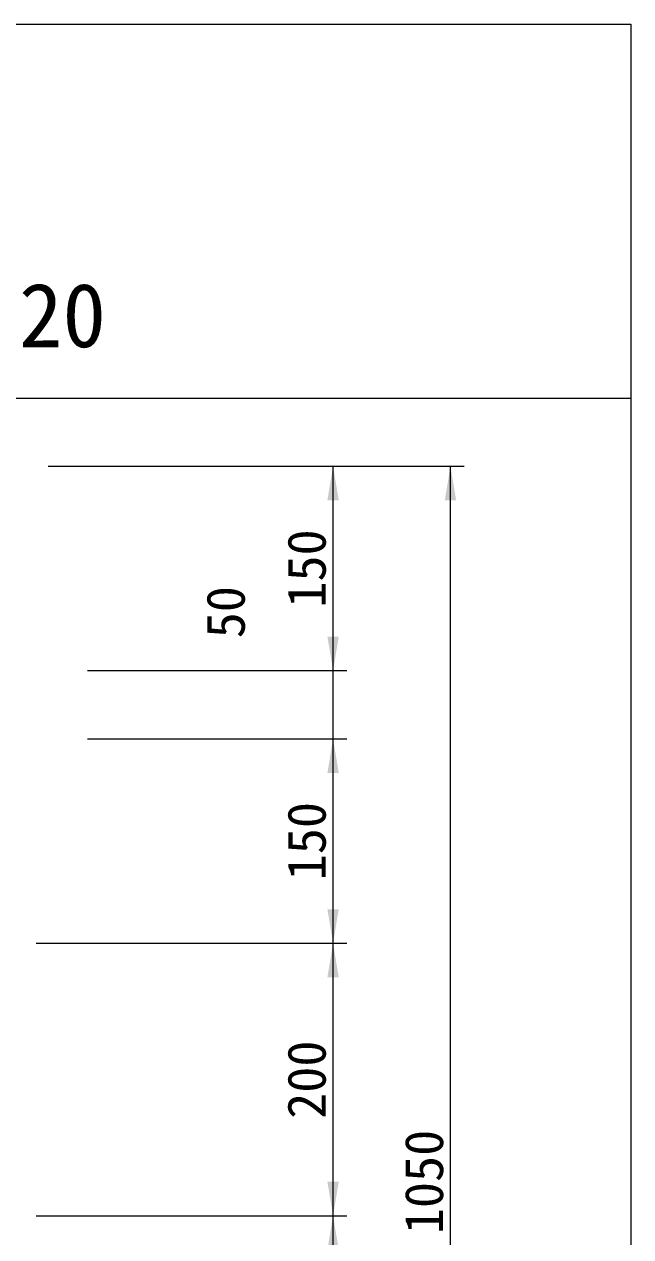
# Model space of a CAD drawing. Units: millimetres, scale not verified. Extents: x -6861 to 6881, y -3554 to 3095.
# Drawn here: x 6416 to 6861, y 2205 to 3095 of the extents above; entities that cross this region are included whole.
import ezdxf
from ezdxf.enums import TextEntityAlignment as Align

# ---------------------------------------------------------------- set-up
doc = ezdxf.new("R2010")
doc.units = ezdxf.units.MM
doc.header["$LTSCALE"] = 20
for name, color, linetype, lineweight in [('0-3_TEMP', 3, 'Continuous', 18), ('0-6_寸法', 1, 'Continuous', 18), ('0-7_注釈', 1, 'Continuous', 18), ('0-9_枠線', 6, 'Continuous', 18)]:
    doc.layers.add(name, color=color, linetype=linetype, lineweight=lineweight)
doc.styles.add('ＭＳ ゴシック', font='')
doc.styles.get('ＭＳ ゴシック').set_extended_font_data('MS Gothic')

msp = doc.modelspace()

# ---------------------------------------------------------------- linework, layer by layer
at = {"layer": '0-3_TEMP'}
msp.add_line((1260.93, 2820.78), (6860.93, 2820.78), dxfattribs=at)
at = {"layer": '0-6_寸法'}
for p, q in [((6433.8, 2770.78), (6652.74, 2770.78)), ((6433.8, 2770.78), (6738.79, 2770.78)), ((6642.74, 1680.78), (6642.74, 2770.78)), ((6728.79, 1720.78), (6728.79, 2770.78)), ((6462.64, 2620.78), (6652.74, 2620.78)), ((6462.8, 2620.78), (6652.74, 2620.78)), ((6462.8, 2570.78), (6652.74, 2570.78)), ((6462.8, 2570.78), (6652.74, 2570.78)), ((6425.06, 2420.78), (6652.74, 2420.78)), ((6425.06, 2420.78), (6652.74, 2420.78)), ((6425.06, 2220.78), (6652.74, 2220.78)), ((6425.06, 2220.78), (6652.74, 2220.78))]:
    msp.add_line(p, q, dxfattribs=at)
for points in [[(6638.57, 2745.78), (6642.74, 2770.78), (6646.9, 2745.78)], [(6724.63, 2745.78), (6728.79, 2770.78), (6732.96, 2745.78)], [(6638.57, 2645.78), (6642.74, 2620.78), (6646.9, 2645.78)], [(6638.57, 2645.78), (6642.74, 2620.78), (6646.9, 2645.78)], [(6638.57, 2545.78), (6642.74, 2570.78), (6646.9, 2545.78)], [(6638.57, 2545.78), (6642.74, 2570.78), (6646.9, 2545.78)], [(6638.57, 2445.78), (6642.74, 2420.78), (6646.9, 2445.78)], [(6638.57, 2395.78), (6642.74, 2420.78), (6646.9, 2395.78)], [(6638.57, 2245.78), (6642.74, 2220.78), (6646.9, 2245.78)], [(6638.57, 2195.78), (6642.74, 2220.78), (6646.9, 2195.78)]]:
    msp.add_solid(points, dxfattribs=at)
at = {"layer": '0-9_枠線'}
for p, q in [((1260.93, 3094.96), (6860.93, 3094.96)), ((6860.93, 3094.96), (6860.93, -705.04))]:
    msp.add_line(p, q, dxfattribs=at)

# ---------------------------------------------------------------- texts
at = {"layer": '0-6_寸法', "style": 'ＭＳ ゴシック'}
for s, p in [('150', (6645.78, 2666.98)), ('50', (6586.43, 2644.51)), ('150', (6645.78, 2466.98)), ('200', (6645.78, 2291.98)), ('1050', (6731.83, 2207.38))]:
    msp.add_text(s, height=28.15, rotation=90, dxfattribs=at).set_placement(p, align=Align.BOTTOM_LEFT)
at = {"layer": '0-7_注釈', "style": 'ＭＳ ゴシック'}
msp.add_text('土被り h=1.20', height=46.92, dxfattribs=at).set_placement((6060.85, 2843.98), align=Align.BOTTOM_LEFT)

doc.saveas('drawing.dxf')
